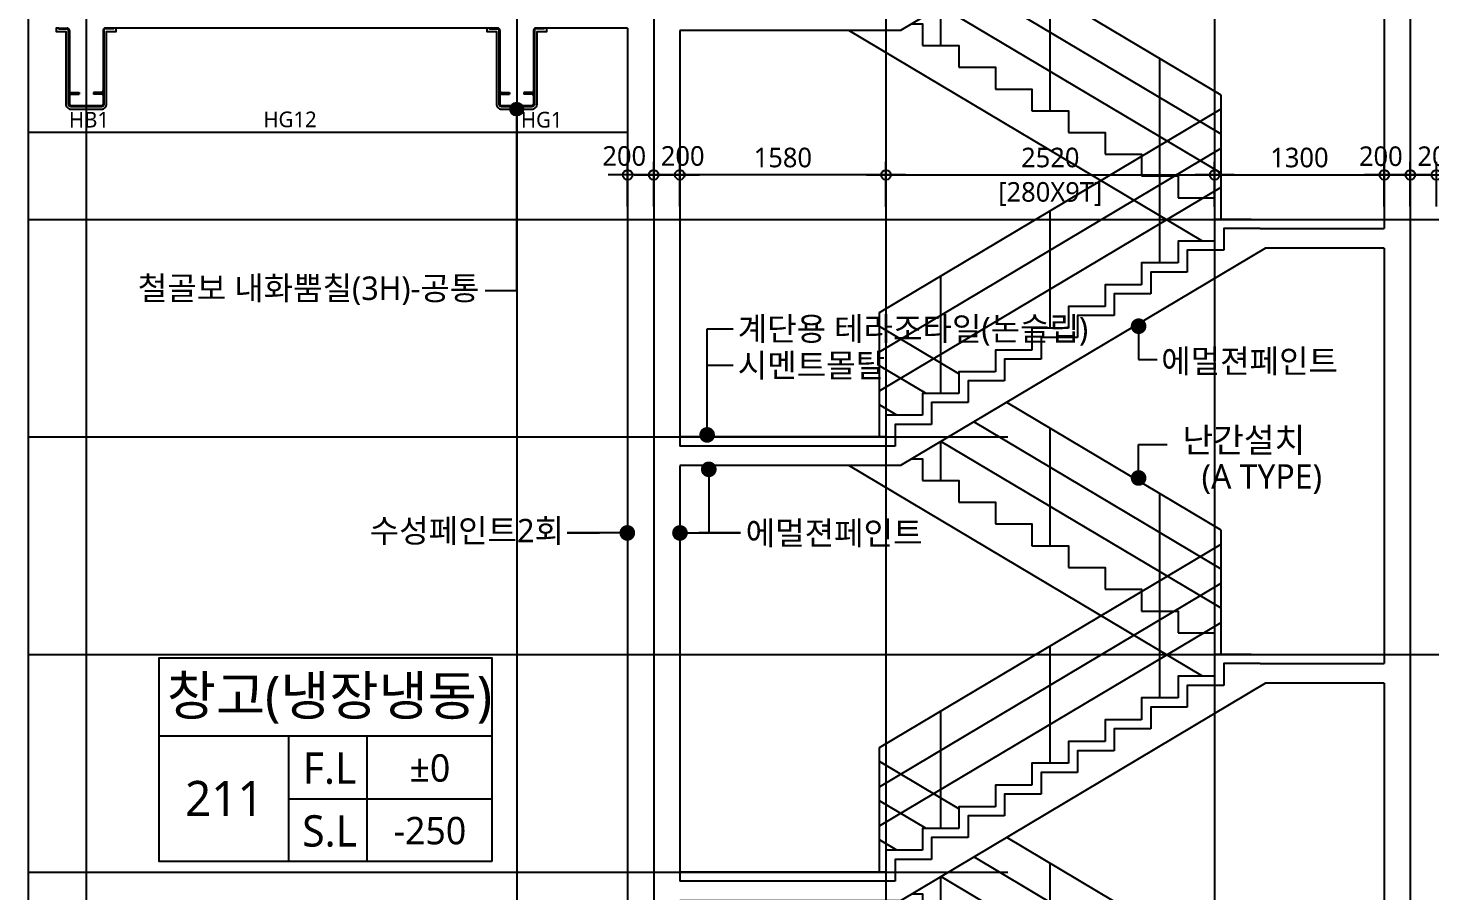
# Model space of a CAD drawing. Header units: millimetres. Extents: x -27104 to 125781, y -3376 to 46996.
# Drawn here: x 70861 to 81608, y 31086 to 37698 of the extents above; entities that cross this region are included whole.
import ezdxf
from ezdxf.enums import TextEntityAlignment as Align

# ---------------------------------------------------------------- set-up
doc = ezdxf.new("R2010")
doc.units = ezdxf.units.MM
doc.header["$LTSCALE"] = 100
doc.header["$MEASUREMENT"] = 0
doc.header["$PDSIZE"] = -10
doc.linetypes.add('CEN', pattern=[62, 60, -1, 0, -1])
doc.layers.get('0').update_dxf_attribs({"linetype": 'CONTINUOUS'})
doc.layers.get('Defpoints').update_dxf_attribs({"color": 171, "linetype": 'CONTINUOUS'})
for name, color, linetype in [('CEN(ST)', 1, 'CEN'), ('CON', 2, 'CONTINUOUS'), ('ELE-6', 8, 'CONTINUOUS'), ('FIN', 8, 'CONTINUOUS'), ('FIN-1', 6, 'CONTINUOUS'), ('HAN', 9, 'CONTINUOUS'), ('HF', 3, 'CONTINUOUS'), ('LED', 7, 'CONTINUOUS'), ('NDIM', 7, 'CONTINUOUS'), ('SYM', 7, 'CONTINUOUS'), ('TEXT(MIN)', 7, 'CONTINUOUS'), ('TEXT(노트)', 7, 'CONTINUOUS'), ('TEXT(실명)', 3, 'CONTINUOUS'), ('TEXT-기입', 6, 'CONTINUOUS'), ('TITLE', 7, 'CONTINUOUS')]:
    doc.layers.add(name, color=color, linetype=linetype)
doc.styles.add('CGS', font='cgse', dxfattribs={"bigfont": 'cgs'})
doc.styles.add('나눔바른고딕', font='NanumBarunGothic.ttf')
doc.dimstyles.new('NDIM 1200', dxfattribs={"dimscale": 75, "dimtxt": 3, "dimasz": 1, "dimexe": 2, "dimexo": 2, "dimgap": 1, "dimtad": 1, "dimdec": 0, "dimdsep": 46, "dimtxsty": 'CGS', "dimblk": 'DOT0', "dimcen": 1, "dimdle": 8, "dimclrd": 256, "dimclre": 256, "dimclrt": 256, "dimadec": 0, "dimazin": 0, "dimtfac": 1, "dimtdec": 0, "dimtix": 1, "dimtmove": 2, "dimatfit": 3, "dimldrblk": 'DOT0', "dimfxl": 1, "dimtolj": 1, "dimtzin": 0, "dimlwd": -1, "dimlwe": -1, "dimarcsym": 0})

# ---------------------------------------------------------------- blocks, each defined once
blk = doc.blocks.new('A$C5CCB3599')
at = {"layer": 'CON', "ltscale": 10000}
for points in [[(2870, 8263), (2590, 8263), (2590, 8097)], [(2870, 8263), (3820, 8263)], [(3820, 8113), (2911, 8113), (111, 6447), (-1580, 6447)], [(2590, 8097), (2310, 8097), (2310, 7930)], [(2310, 7930), (2030, 7930), (2030, 7763)], [(2030, 7763), (1750, 7763), (1750, 7597)], [(1750, 7597), (1470, 7597), (1470, 7430)], [(1470, 7430), (1190, 7430), (1190, 7263)], [(1190, 7263), (910, 7263), (910, 7097)], [(910, 7097), (630, 7097), (630, 6930)], [(630, 6930), (350, 6930), (350, 6763)], [(350, 6763), (70, 6763), (70, 6597)], [(70, 6597), (-1580, 6597)], [(2870, 4930), (2590, 4930), (2590, 4763)], [(2870, 4930), (3820, 4930)], [(3820, 4780), (2911, 4780), (111, 3113), (-1580, 3113)], [(2590, 4763), (2310, 4763), (2310, 4597)], [(2310, 4597), (2030, 4597), (2030, 4430)], [(2030, 4430), (1750, 4430), (1750, 4263)], [(1750, 4263), (1470, 4263), (1470, 4097)], [(1470, 4097), (1190, 4097), (1190, 3930)], [(1190, 3930), (910, 3930), (910, 3763)], [(910, 3763), (630, 3763), (630, 3597)], [(630, 3597), (350, 3597), (350, 3430)], [(350, 3430), (70, 3430), (70, 3263)], [(70, 3263), (-1580, 3263)], [(2870, 1597), (2590, 1597), (2590, 1430)], [(2870, 1597), (3820, 1597)], [(3820, 1447), (2911, 1447), (111, -220), (-1580, -220)], [(2590, 1430), (2310, 1430), (2310, 1263)], [(2310, 1263), (2030, 1263), (2030, 1097)], [(2030, 1097), (1750, 1097), (1750, 930)], [(1750, 930), (1470, 930), (1470, 763)], [(1470, 763), (1190, 763), (1190, 597)], [(1190, 597), (910, 597), (910, 430)], [(910, 430), (630, 430), (630, 263)], [(630, 263), (350, 263), (350, 97)], [(350, 97), (70, 97), (70, -70)], [(70, -70), (-1580, -70)]]:
    blk.add_lwpolyline(points, dxfattribs=at)
at = {"layer": 'ELE-6', "ltscale": 10000}
for points in [[(2426, 8167), (-284, 9780)], [(201, 9833), (280, 9833), (280, 9667)], [(280, 9667), (560, 9667), (560, 9500)], [(560, 9500), (840, 9500), (840, 9333)], [(840, 9333), (1120, 9333), (1120, 9167)], [(1120, 9167), (1400, 9167), (1400, 9000)], [(1400, 9000), (1680, 9000), (1680, 8833)], [(1680, 8833), (1960, 8833), (1960, 8667)], [(1960, 8667), (2240, 8667), (2240, 8500)], [(2240, 8500), (2520, 8500), (2520, 8333)], [(201, 6500), (280, 6500), (280, 6333)], [(2426, 4833), (-284, 6447)], [(280, 6333), (560, 6333), (560, 6167)], [(560, 6167), (840, 6167), (840, 6000)], [(840, 6000), (1120, 6000), (1120, 5833)], [(1120, 5833), (1400, 5833), (1400, 5667)], [(1400, 5667), (1680, 5667), (1680, 5500)], [(1680, 5500), (1960, 5500), (1960, 5333)], [(1960, 5333), (2240, 5333), (2240, 5167)], [(2240, 5167), (2520, 5167), (2520, 5000)], [(201, 3167), (280, 3167), (280, 3000)], [(2426, 1500), (-284, 3113)], [(280, 3000), (560, 3000), (560, 2833)], [(560, 2833), (840, 2833), (840, 2667)], [(840, 2667), (1120, 2667), (1120, 2500)], [(1120, 2500), (1400, 2500), (1400, 2333)], [(1400, 2333), (1680, 2333), (1680, 2167)], [(1680, 2167), (1960, 2167), (1960, 2000)], [(1960, 2000), (2240, 2000), (2240, 1833)], [(2240, 1833), (2520, 1833), (2520, 1667)]]:
    blk.add_lwpolyline(points, dxfattribs=at)
at = {"layer": 'FIN-1', "ltscale": 10000}
for points in [[(2800, 8333), (2520, 8333), (2520, 8167)], [(2800, 8333), (3820, 8333)], [(2520, 8167), (2240, 8167), (2240, 8000)], [(2240, 8000), (1960, 8000), (1960, 7833)], [(1960, 7833), (1680, 7833), (1680, 7667)], [(1680, 7667), (1400, 7667), (1400, 7500)], [(1400, 7500), (1120, 7500), (1120, 7333)], [(1120, 7333), (840, 7333), (840, 7167)], [(840, 7167), (560, 7167), (560, 7000)], [(560, 7000), (280, 7000), (280, 6833)], [(280, 6833), (0, 6833), (0, 6667)], [(0, 6667), (-1580, 6667)], [(2800, 5000), (2520, 5000), (2520, 4833)], [(2800, 5000), (3820, 5000)], [(2520, 4833), (2240, 4833), (2240, 4667)], [(2240, 4667), (1960, 4667), (1960, 4500)], [(1960, 4500), (1680, 4500), (1680, 4333)], [(1680, 4333), (1400, 4333), (1400, 4167)], [(1400, 4167), (1120, 4167), (1120, 4000)], [(1120, 4000), (840, 4000), (840, 3833)], [(840, 3833), (560, 3833), (560, 3667)], [(560, 3667), (280, 3667), (280, 3500)], [(280, 3500), (0, 3500), (0, 3333)], [(0, 3333), (-1580, 3333)], [(2800, 1667), (2520, 1667), (2520, 1500)], [(2800, 1667), (3820, 1667)], [(2520, 1500), (2240, 1500), (2240, 1333)], [(2240, 1333), (1960, 1333), (1960, 1167)], [(1960, 1167), (1680, 1167), (1680, 1000)], [(1680, 1000), (1400, 1000), (1400, 833)], [(1400, 833), (1120, 833), (1120, 667)], [(1120, 667), (840, 667), (840, 500)], [(840, 500), (560, 500), (560, 333)], [(560, 333), (280, 333), (280, 167)], [(280, 167), (0, 167), (0, 0)], [(0, 0), (-1580, 0)]]:
    blk.add_lwpolyline(points, dxfattribs=at)
at = {"layer": 'HAN', "ltscale": 10000}
for p, q in [((-50, 10000), (-50, 10846)), ((560, 10483), (-50, 10846)), ((308, 10333), (-50, 10546)), ((420, 10333), (420, 10567)), ((84, 10167), (-50, 10246)), ((2570, 9287), (926, 10265)), ((2570, 8987), (674, 10115)), ((1260, 9167), (1260, 10067)), ((420, 9667), (420, 9964)), ((2570, 8687), (422, 9965)), ((2100, 8667), (2100, 9567)), ((2570, 8333), (2570, 9287)), ((-50, 7620), (2570, 9180)), ((-50, 7320), (2570, 8880)), ((2100, 8000), (2100, 8900)), ((-50, 7020), (2570, 8580)), ((1260, 7500), (1260, 8400)), ((420, 7000), (420, 7900)), ((-50, 6667), (-50, 7620)), ((560, 7150), (-50, 7513)), ((308, 7000), (-50, 7213)), ((420, 7000), (420, 7233)), ((84, 6833), (-50, 6913)), ((2570, 5954), (926, 6932)), ((2570, 5654), (674, 6782)), ((1260, 5833), (1260, 6733)), ((420, 6333), (420, 6630)), ((2570, 5354), (422, 6632)), ((2100, 5333), (2100, 6233)), ((2570, 5000), (2570, 5954)), ((-50, 4287), (2570, 5846)), ((-50, 3987), (2570, 5546)), ((2100, 4667), (2100, 5567)), ((-50, 3687), (2570, 5246)), ((1260, 4167), (1260, 5067)), ((420, 3667), (420, 4567)), ((-50, 3333), (-50, 4287)), ((560, 3817), (-50, 4180)), ((308, 3667), (-50, 3880)), ((420, 3667), (420, 3900)), ((84, 3500), (-50, 3580)), ((2570, 2620), (926, 3599)), ((2570, 2320), (674, 3449)), ((1260, 2500), (1260, 3400)), ((420, 3000), (420, 3297)), ((2570, 2020), (422, 3299)), ((2100, 2000), (2100, 2900)), ((2570, 1667), (2570, 2620)), ((-50, 954), (2570, 2513)), ((-50, 654), (2570, 2213)), ((2100, 1333), (2100, 2233)), ((-50, 354), (2570, 1913)), ((1260, 833), (1260, 1733)), ((420, 333), (420, 1233)), ((-50, 954), (-50, 0))]:
    blk.add_line(p, q, dxfattribs=at)
blk = doc.blocks.new('A$C51E23882')
at = {"layer": 'TITLE'}
blk.add_lwpolyline([(8500, 0), (0, 0), (0, 5200), (8500, 5200)], close=True, dxfattribs=at)
for points in [[(8500, 3200), (0, 3200)], [(3300, 3200), (3300, 0)], [(5300, 3200), (5300, 0)], [(3300, 1600), (8500, 1600)]]:
    blk.add_lwpolyline(points, dxfattribs=at)
at = {"layer": 'TITLE', "style": '나눔바른고딕'}
for s, p in [('F.L', (4352, 2378)), ('S.L', (4352, 778))]:
    blk.add_text(s, height=800, dxfattribs=at).set_placement(p, align=Align.MIDDLE)
blk = doc.blocks.new('*U160')
at = {"layer": 'Defpoints'}
blk.add_point((0, 0), dxfattribs=at)
at = {"layer": 'HF'}
for p, q in [((-209, 0), (-147, 0)), ((-209, 0), (-209, -6)), ((209, 0), (147, 0)), ((209, 0), (209, -6)), ((-209, -6), (-147, -6)), ((-135, -18), (-135, -482)), ((-129, -18), (-129, -482)), ((129, -18), (129, -482)), ((135, -18), (135, -482)), ((209, -6), (147, -6)), ((-135, -518), (-135, -582)), ((-129, -518), (-129, -582)), ((-117, -494), (-55, -494)), ((-117, -500), (-55, -500)), ((-117, -506), (-55, -506)), ((-55, -494), (-55, -500)), ((-55, -500), (-55, -506)), ((117, -494), (55, -494)), ((55, -494), (55, -500)), ((117, -500), (55, -500)), ((55, -500), (55, -506)), ((117, -506), (55, -506)), ((129, -518), (129, -582)), ((135, -518), (135, -582)), ((-117, -594), (117, -594)), ((-117, -600), (117, -600))]:
    blk.add_line(p, q, dxfattribs=at)
for centre, radius, start, end in [((-147, -18), 18, 360, 450), ((147, -18), 18, 90, 180), ((-147, -18), 12, 360, 450), ((147, -18), 12, 90, 180), ((-117, -482), 18, 180, 270), ((-117, -518), 18, 90, 180), ((-117, -482), 12, 180, 270), ((-117, -518), 12, 90, 180), ((117, -482), 12, 270, 360), ((117, -482), 18, 270, 360), ((117, -518), 18, 0, 90), ((117, -518), 12, 0, 90), ((-117, -582), 18, 180, 270), ((-117, -582), 12, 180, 270), ((117, -582), 12, 270, 360), ((117, -582), 18, 270, 360)]:
    blk.add_arc(centre, radius, start, end, dxfattribs=at)
blk = doc.blocks.new('DOT0')
blk.add_line((-3, 0), (3, 0))
at = {"color": 6}
blk.add_circle((0, 0), 0.75, dxfattribs=at)
blk = doc.blocks.new('*D262')
at = {"layer": 'Defpoints', "color": 0, "ltscale": 0.4, "transparency": 16777216}
for p in [(75457, 36573), (75457, 36231), (75657, 36231)]:
    blk.add_point(p, dxfattribs=at)
at = {"layer": 'NDIM', "ltscale": 0.4, "transparency": 16777216}
for p, q in [((75457, 36331), (75457, 36673)), ((75657, 36331), (75657, 36673)), ((75607, 36573), (75507, 36573))]:
    blk.add_line(p, q, dxfattribs=at)
at = {"layer": 'NDIM', "ltscale": 0.4, "transparency": 16777216, "xscale": 50, "yscale": 50, "zscale": 50, "rotation": 180}
blk.add_blockref('DOT0', (75457, 36573), dxfattribs=at)
at = {"layer": 'NDIM', "ltscale": 0.4, "transparency": 16777216, "xscale": 50, "yscale": 50, "zscale": 50}
blk.add_blockref('DOT0', (75657, 36573), dxfattribs=at)
at = {"layer": 'NDIM', "ltscale": 0.4, "transparency": 16777216, "insert": (75431, 36717), "char_height": 150, "attachment_point": 5, "style": '나눔바른고딕'}
blk.add_mtext('\\A1;200', dxfattribs=at)
blk = doc.blocks.new('*D263')
at = {"layer": 'Defpoints', "color": 0, "ltscale": 0.4, "transparency": 16777216}
for p in [(75857, 36573), (75657, 36231), (75857, 36231)]:
    blk.add_point(p, dxfattribs=at)
at = {"layer": 'NDIM', "ltscale": 0.4, "transparency": 16777216}
for p, q in [((75657, 36331), (75657, 36673)), ((75857, 36331), (75857, 36673)), ((75707, 36573), (75807, 36573))]:
    blk.add_line(p, q, dxfattribs=at)
at = {"layer": 'NDIM', "ltscale": 0.4, "transparency": 16777216, "xscale": 50, "yscale": 50, "zscale": 50, "rotation": 180}
blk.add_blockref('DOT0', (75657, 36573), dxfattribs=at)
at = {"layer": 'NDIM', "ltscale": 0.4, "transparency": 16777216, "xscale": 50, "yscale": 50, "zscale": 50}
blk.add_blockref('DOT0', (75857, 36573), dxfattribs=at)
at = {"layer": 'NDIM', "ltscale": 0.4, "transparency": 16777216, "insert": (75879, 36717), "char_height": 150, "attachment_point": 5, "style": '나눔바른고딕'}
blk.add_mtext('\\A1;200', dxfattribs=at)
blk = doc.blocks.new('*D264')
at = {"layer": 'Defpoints', "color": 0, "ltscale": 0.4, "transparency": 16777216}
for p in [(75857, 36573), (75857, 36231), (77437, 36228)]:
    blk.add_point(p, dxfattribs=at)
at = {"layer": 'NDIM', "ltscale": 0.4, "transparency": 16777216}
for p, q in [((75857, 36331), (75857, 36673)), ((77437, 36328), (77437, 36673)), ((77387, 36573), (75907, 36573))]:
    blk.add_line(p, q, dxfattribs=at)
at = {"layer": 'NDIM', "ltscale": 0.4, "transparency": 16777216, "xscale": 50, "yscale": 50, "zscale": 50, "rotation": 180}
blk.add_blockref('DOT0', (75857, 36573), dxfattribs=at)
at = {"layer": 'NDIM', "ltscale": 0.4, "transparency": 16777216, "xscale": 50, "yscale": 50, "zscale": 50}
blk.add_blockref('DOT0', (77437, 36573), dxfattribs=at)
at = {"layer": 'NDIM', "ltscale": 0.4, "transparency": 16777216, "insert": (76647, 36705), "char_height": 150, "attachment_point": 5, "style": '나눔바른고딕'}
blk.add_mtext('\\A1;1580', dxfattribs=at)
blk = doc.blocks.new('*D265')
at = {"layer": 'Defpoints', "color": 0, "ltscale": 0.4, "transparency": 16777216}
for p in [(79957, 36573), (77437, 36228), (79957, 36228)]:
    blk.add_point(p, dxfattribs=at)
at = {"layer": 'NDIM', "ltscale": 0.4, "transparency": 16777216}
for p, q in [((77437, 36328), (77437, 36673)), ((79957, 36328), (79957, 36673)), ((77487, 36573), (79907, 36573))]:
    blk.add_line(p, q, dxfattribs=at)
at = {"layer": 'NDIM', "ltscale": 0.4, "transparency": 16777216, "xscale": 50, "yscale": 50, "zscale": 50, "rotation": 180}
blk.add_blockref('DOT0', (77437, 36573), dxfattribs=at)
at = {"layer": 'NDIM', "ltscale": 0.4, "transparency": 16777216, "xscale": 50, "yscale": 50, "zscale": 50}
blk.add_blockref('DOT0', (79957, 36573), dxfattribs=at)
at = {"layer": 'NDIM', "ltscale": 0.4, "transparency": 16777216, "char_height": 150, "attachment_point": 5, "style": '나눔바른고딕'}
for s, insert in [('\\A1;2520', (78697, 36705)), ('\\A1;[280X9T]', (78697, 36426))]:
    blk.add_mtext(s, dxfattribs=dict(at, insert=insert))
blk = doc.blocks.new('*D266')
at = {"layer": 'Defpoints', "color": 0, "ltscale": 0.4, "transparency": 16777216}
for p in [(81257, 36573), (79957, 36228), (81257, 36231)]:
    blk.add_point(p, dxfattribs=at)
at = {"layer": 'NDIM', "ltscale": 0.4, "transparency": 16777216}
for p, q in [((79957, 36328), (79957, 36673)), ((81257, 36331), (81257, 36673)), ((80007, 36573), (81207, 36573))]:
    blk.add_line(p, q, dxfattribs=at)
at = {"layer": 'NDIM', "ltscale": 0.4, "transparency": 16777216, "xscale": 50, "yscale": 50, "zscale": 50, "rotation": 180}
blk.add_blockref('DOT0', (79957, 36573), dxfattribs=at)
at = {"layer": 'NDIM', "ltscale": 0.4, "transparency": 16777216, "xscale": 50, "yscale": 50, "zscale": 50}
blk.add_blockref('DOT0', (81257, 36573), dxfattribs=at)
at = {"layer": 'NDIM', "ltscale": 0.4, "transparency": 16777216, "insert": (80607, 36705), "char_height": 150, "attachment_point": 5, "style": '나눔바른고딕'}
blk.add_mtext('\\A1;1300', dxfattribs=at)
blk = doc.blocks.new('*D267')
at = {"layer": 'Defpoints', "color": 0, "ltscale": 0.4, "transparency": 16777216}
for p in [(81257, 36573), (81257, 36231), (81457, 36231)]:
    blk.add_point(p, dxfattribs=at)
at = {"layer": 'NDIM', "ltscale": 0.4, "transparency": 16777216}
for p, q in [((81257, 36331), (81257, 36673)), ((81457, 36331), (81457, 36673)), ((81407, 36573), (81307, 36573))]:
    blk.add_line(p, q, dxfattribs=at)
at = {"layer": 'NDIM', "ltscale": 0.4, "transparency": 16777216, "xscale": 50, "yscale": 50, "zscale": 50, "rotation": 180}
blk.add_blockref('DOT0', (81257, 36573), dxfattribs=at)
at = {"layer": 'NDIM', "ltscale": 0.4, "transparency": 16777216, "xscale": 50, "yscale": 50, "zscale": 50}
blk.add_blockref('DOT0', (81457, 36573), dxfattribs=at)
at = {"layer": 'NDIM', "ltscale": 0.4, "transparency": 16777216, "insert": (81231, 36715), "char_height": 150, "attachment_point": 5, "style": '나눔바른고딕'}
blk.add_mtext('\\A1;200', dxfattribs=at)
blk = doc.blocks.new('*D268')
at = {"layer": 'Defpoints', "color": 0, "ltscale": 0.4, "transparency": 16777216}
for p in [(81657, 36573), (81457, 36231), (81657, 36231)]:
    blk.add_point(p, dxfattribs=at)
at = {"layer": 'NDIM', "ltscale": 0.4, "transparency": 16777216}
for p, q in [((81457, 36331), (81457, 36673)), ((81657, 36331), (81657, 36673)), ((81507, 36573), (81607, 36573))]:
    blk.add_line(p, q, dxfattribs=at)
at = {"layer": 'NDIM', "ltscale": 0.4, "transparency": 16777216, "xscale": 50, "yscale": 50, "zscale": 50, "rotation": 180}
blk.add_blockref('DOT0', (81457, 36573), dxfattribs=at)
at = {"layer": 'NDIM', "ltscale": 0.4, "transparency": 16777216, "xscale": 50, "yscale": 50, "zscale": 50}
blk.add_blockref('DOT0', (81657, 36573), dxfattribs=at)
at = {"layer": 'NDIM', "ltscale": 0.4, "transparency": 16777216, "insert": (81679, 36715), "char_height": 150, "attachment_point": 5, "style": '나눔바른고딕'}
blk.add_mtext('\\A1;200', dxfattribs=at)

msp = doc.modelspace()

# ---------------------------------------------------------------- hatches: boundary and pattern name
at = {"ltscale": 10000}
h = msp.add_hatch(color=256, dxfattribs=at)
h.dxf.hatch_style = 1
edge = h.paths.add_edge_path()
edge.add_arc((74606.8, 37076.9), 50, -180, 180)

# ---------------------------------------------------------------- linework, layer by layer
at = {"layer": 'CEN(ST)', "ltscale": 10000}
for p, q in [((71306.8, 38897.9), (71306.8, 11156.7)), ((74606.8, 38897.9), (74606.8, 825)), ((75656.8, 38897.9), (75656.8, 825)), ((77436.8, 38897.9), (77436.8, 4844.8)), ((79956.8, 38897.9), (79956.8, 6339.6)), ((81456.8, 38897.9), (81456.8, 825)), ((70860.6, 36231.3), (82104.8, 36231.3)), ((70860.6, 34564.6), (78370.9, 34564.6)), ((70860.6, 32897.9), (82104.8, 32897.9)), ((70860.6, 31231.3), (78370.9, 31231.3))]:
    msp.add_line(p, q, dxfattribs=at)
at = {"layer": 'CON', "ltscale": 10000}
for p, q in [((81256.8, 38897.9), (81256.8, 36161.3)), ((74459.8, 37697.9), (71453.8, 37697.9)), ((75456.8, 37697.9), (74753.8, 37697.9)), ((75456.8, 37697.9), (75456.8, 27647.9)), ((75856.8, 37677.9), (75856.8, 34494.6)), ((81256.8, 36011.3), (81256.8, 32827.9)), ((75856.8, 34344.6), (75856.8, 31161.3)), ((81256.8, 32677.9), (81256.8, 29494.6))]:
    msp.add_line(p, q, dxfattribs=at)
msp.add_lwpolyline([(79597.7, 38897.9), (77548.1, 37677.9), (75856.8, 37677.9)], dxfattribs=at)
at = {"layer": 'ELE-6', "ltscale": 10000}
msp.add_line((75456.8, 36897.9), (70860.6, 36897.9), dxfattribs=at)
at = {"layer": 'FIN', "ltscale": 10000}
for points in [[(71515.8, 37697.9), (71515.8, 37691.9), (71453.8, 37691.9, 0.4142136), (71441.8, 37679.9), (71441.8, 37115.9, -0.4142136), (71423.8, 37097.9), (71189.8, 37097.9, -0.4142136), (71171.8, 37115.9), (71171.8, 37679.9, 0.4142136), (71159.8, 37691.9), (71097.8, 37691.9), (71097.8, 37697.9), (71076.8, 37697.9), (71076.8, 37670.9), (71150.8, 37670.9), (71150.8, 37115.9, 0.4142136), (71189.8, 37076.9), (71423.8, 37076.9, 0.4142136), (71462.8, 37115.9), (71462.8, 37670.9), (71536.8, 37670.9), (71536.8, 37697.9)], [(74815.8, 37697.9), (74815.8, 37691.9), (74753.8, 37691.9, 0.4142136), (74741.8, 37679.9), (74741.8, 37115.9, -0.4142136), (74723.8, 37097.9), (74489.8, 37097.9, -0.4142136), (74471.8, 37115.9), (74471.8, 37679.9, 0.4142136), (74459.8, 37691.9), (74397.8, 37691.9), (74397.8, 37697.9), (74376.8, 37697.9), (74376.8, 37670.9), (74450.8, 37670.9), (74450.8, 37115.9, 0.4142136), (74489.8, 37076.9), (74723.8, 37076.9, 0.4142136), (74762.8, 37115.9), (74762.8, 37670.9), (74836.8, 37670.9), (74836.8, 37697.9)]]:
    msp.add_lwpolyline(points, format="xyb", close=True, dxfattribs=at)
at = {"layer": 'LED', "ltscale": 10000}
for p, q in [((74606.8, 35686.9), (74606.8, 37076.9)), ((74364, 35686.9), (74606.8, 35686.9))]:
    msp.add_line(p, q, dxfattribs=at)
msp.add_circle((74606.8, 37076.9), 50, dxfattribs=at)
at = {"layer": 'NDIM', "ltscale": 10000}
msp.add_line((76266.4, 35113.6), (76066.4, 35113.6), dxfattribs=at)
at = {"layer": 'SYM', "ltscale": 10000}
msp.add_lwpolyline([(70860.6, 38897.9), (70860.6, 21985.6), (70943.1, 22005.9), (70778.1, 21884.4), (70860.6, 21904.6), (70860.6, 2239)], dxfattribs=at)

# ---------------------------------------------------------------- block references
at = {"ltscale": 10000}
msp.add_blockref('A$C5CCB3599', (77436.8, 27897.9), dxfattribs=at)
at = {"xscale": 0.3, "yscale": 0.3, "zscale": 0.3}
msp.add_blockref('A$C51E23882', (71866.5, 31312.3), dxfattribs=at)
at = {"layer": 'HF'}
for p in [(71306.8, 37697.9), (74606.8, 37697.9)]:
    msp.add_blockref('*U160', p, dxfattribs=at)

# ---------------------------------------------------------------- texts
at = {"layer": 'TEXT(MIN)', "style": '나눔바른고딕'}
msp.add_text('철골보 내화뿜칠(3H)-공통', height=180, dxfattribs=at).set_placement((74320.2, 35704.5), align=Align.MIDDLE_RIGHT)
for s, p in [('계단용 테라조타일(논슬립)', (76301.1, 35393.6)), ('에멀젼페인트', (79547.3, 35146.1)), ('시멘트몰탈', (76301.1, 35113.6)), ('에멀젼페인트', (76361.9, 33829.3))]:
    msp.add_text(s, height=180, dxfattribs=at).set_placement(p, align=Align.MIDDLE_LEFT)
msp.add_text('수성페인트2회', height=180, rotation=360, dxfattribs=at).set_placement((74969.1, 33847.1), align=Align.MIDDLE_RIGHT)
at = {"layer": 'TEXT(노트)', "style": '나눔바른고딕'}
for s, p in [('HB1', (71174.6, 36995.8)), ('HG12', (72664.8, 36998.1)), ('HG1', (74639.3, 36995.8))]:
    msp.add_text(s, height=120, dxfattribs=at).set_placement(p, align=Align.MIDDLE_LEFT)
for s, p in [('난간설치', (80651.3, 34540.3)), ('(A TYPE)', (80780.2, 34262.4))]:
    msp.add_text(s, height=187.5, dxfattribs=at).set_placement(p, align=Align.MIDDLE_RIGHT)
at = {"layer": 'TEXT(실명)', "style": '나눔바른고딕'}
msp.add_text('창고(냉장냉동)', height=300, dxfattribs=at).set_placement((73171.5, 32570.5), align=Align.MIDDLE)
at = {"layer": 'TEXT-기입', "style": '나눔바른고딕'}
for s, height, p in [('±0', 210, (73941.3, 32028.6)), ('211', 270, (72365.7, 31796.3)), ('-250', 210, (73941.3, 31548.6))]:
    msp.add_text(s, height=height, dxfattribs=at).set_placement(p, align=Align.MIDDLE)

# ---------------------------------------------------------------- dimensions: what is measured, and where the dimension line sits
at = {"layer": 'NDIM', "ltscale": 0.4}
for base, p1, p2, picture, middle in [((75456.8, 36573.1), (75656.8, 36231.3), (75456.8, 36231.3), '*D262', (75430.7, 36717.2)), ((81256.8, 36573.1), (81456.8, 36231.3), (81256.8, 36231.3), '*D267', (81230.7, 36714.9))]:
    dim = msp.add_linear_dim(base=base, p1=p1, p2=p2, angle=180, dimstyle='NDIM 1200', override={"dimscale": 50, "dimtxsty": '나눔바른고딕'}, dxfattribs=at)
    dim.commit()
    dim.dimension.update_dxf_attribs({"geometry": picture, "text_midpoint": middle, "dimtype": 160})
for base, p1, p2, picture, middle in [((75856.8, 36573.1), (75656.8, 36231.3), (75856.8, 36231.3), '*D263', (75878.9, 36717.2)), ((81656.8, 36573.1), (81456.8, 36231.3), (81656.8, 36231.3), '*D268', (81678.9, 36714.9))]:
    dim = msp.add_linear_dim(base=base, p1=p1, p2=p2, dimstyle='NDIM 1200', override={"dimscale": 50, "dimtxsty": '나눔바른고딕'}, dxfattribs=at)
    dim.commit()
    dim.dimension.update_dxf_attribs({"geometry": picture, "text_midpoint": middle, "dimtype": 160})
dim = msp.add_linear_dim(base=(75856.8, 36573.1), p1=(77436.8, 36228), p2=(75856.8, 36231.3), angle=180, dimstyle='NDIM 1200', override={"dimscale": 50, "dimtxsty": '나눔바른고딕'}, dxfattribs=at)
dim.commit()
dim.dimension.update_dxf_attribs({"geometry": '*D264', "text_midpoint": (76646.8, 36704.5)})
dim = msp.add_linear_dim(base=(79956.8, 36573.1), p1=(77436.8, 36228), p2=(79956.8, 36228), text='<>\\X[280X9T]', dimstyle='NDIM 1200', override={"dimscale": 50, "dimtxsty": '나눔바른고딕'}, dxfattribs=at)
dim.commit()
dim.dimension.update_dxf_attribs({"geometry": '*D265', "text_midpoint": (78696.8, 36573.1)})
dim = msp.add_linear_dim(base=(81256.8, 36573.1), p1=(79956.8, 36228), p2=(81256.8, 36231.3), dimstyle='NDIM 1200', override={"dimscale": 50, "dimtxsty": '나눔바른고딕'}, dxfattribs=at)
dim.commit()
dim.dimension.update_dxf_attribs({"geometry": '*D266', "text_midpoint": (80606.8, 36704.6)})

# ---------------------------------------------------------------- leaders
at = {"layer": 'NDIM', "ltscale": 10000}
for points in [[(79374, 35413.4), (79374, 35157.5), (79517.1, 35157.5)], [(76066.4, 34580.6), (76066.4, 35393.6), (76266.4, 35393.6)], [(79374, 34250.4), (79374, 34506.3), (79593.9, 34506.3)], [(76079, 34316.7), (76079, 33829.3), (76286.1, 33829.3)], [(75454.6, 33829.3), (74993.9, 33829.3), (75241.4, 33829.3)], [(75858.3, 33829.3), (76322.3, 33829.3), (76004, 33829.3)]]:
    msp.add_leader(points, dimstyle='NDIM 1200', override={"dimscale": 120, "dimasz": 1, "dimgap": 1, "dimtad": 0, "dimldrblk": 'Dot'}, dxfattribs=at)

doc.saveas('drawing.dxf')
